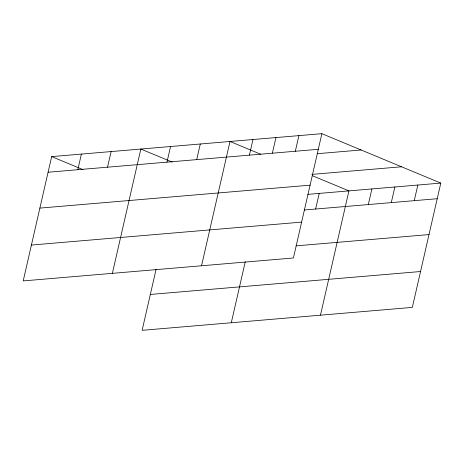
<?xml version="1.0" encoding="UTF-8"?>
<svg xmlns="http://www.w3.org/2000/svg" width="464" height="464" viewBox="0 0 464 464"><rect width="100%" height="100%" fill="white"/><g stroke="black" fill="none" stroke-linecap="round" stroke-linejoin="round"><path stroke-width="0.7" d="M321.877 133.678L51.666 156.612L23.2 280.911L293.41 257.978L321.877 133.678L440.8 183.089L412.334 307.388L142.123 330.322L156.084 269.364M77.813 169.714L81.391 154.089M107.538 167.197L111.116 151.566M112.369 273.342L140.836 149.043L172.231 162.087M166.982 162.151L170.561 146.52M196.701 159.628L200.286 144.002M201.538 265.773L230.005 141.479L260.745 154.251M249.394 155.15L252.973 139.525M231.292 322.753L245.253 261.795M272.362 153.201L275.941 137.576M295.33 151.252L298.909 135.627M315.63 209.032L319.209 193.407M320.462 315.184L348.928 190.884L312.301 175.665M368.317 204.56L371.896 188.935M391.285 202.611L394.864 186.986M414.253 200.663L417.832 185.037M48.088 172.237L318.298 149.304M317.341 153.7L361.12 149.982M311.837 174.394L401.557 166.785M39.875 208.104L310.085 185.165M307.881 194.37L440.8 183.089M304.303 209.995L437.221 198.714M31.413 245.05L301.623 222.117M296.09 245.856L429.009 234.575M150.336 294.46L420.546 271.521M51.666 156.612L83.062 169.656"/></g></svg>
